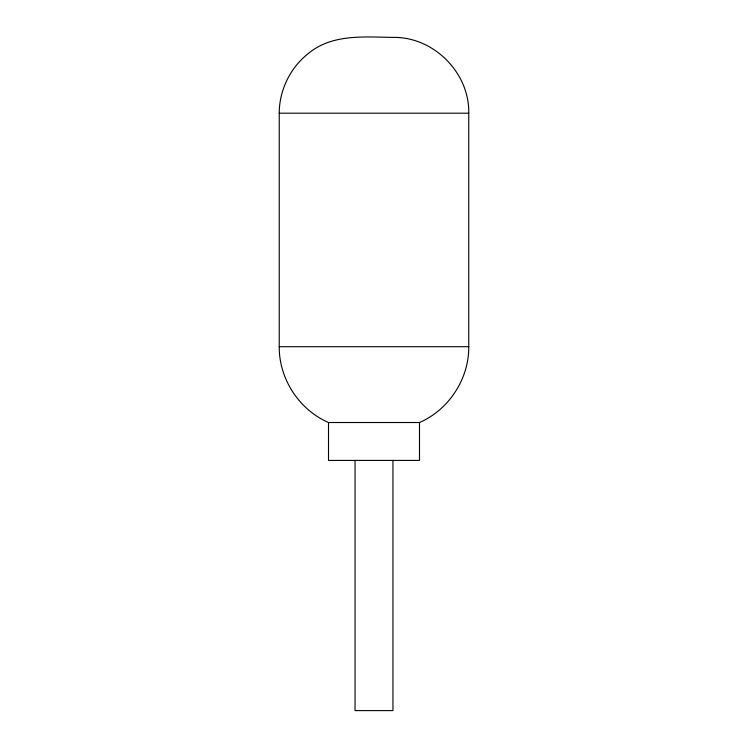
<?xml version="1.0" encoding="UTF-8"?>
<svg xmlns="http://www.w3.org/2000/svg" width="748" height="748" viewBox="0 0 748 748"><rect width="100%" height="100%" fill="white"/><g stroke="black" fill="none" stroke-linecap="round" stroke-linejoin="round"><path stroke-width="1.12" d="M468.762 346.707C469.043 378.797 448.922 409.745 419.488 422.517L328.512 422.517C299.078 409.745 278.957 378.797 279.238 346.707L279.238 113.21C279.247 89.975 290.467 67.227 308.896 53.071C332.477 33.782 364.659 37.026 392.952 37.4C433.475 36.549 469.613 72.687 468.762 113.21L468.762 346.707L279.238 346.707M279.238 113.21L468.762 113.21M419.488 422.517L419.488 460.422L328.512 460.422L328.512 422.517M392.952 460.422L392.952 710.6L355.048 710.6L355.048 460.422"/></g></svg>
